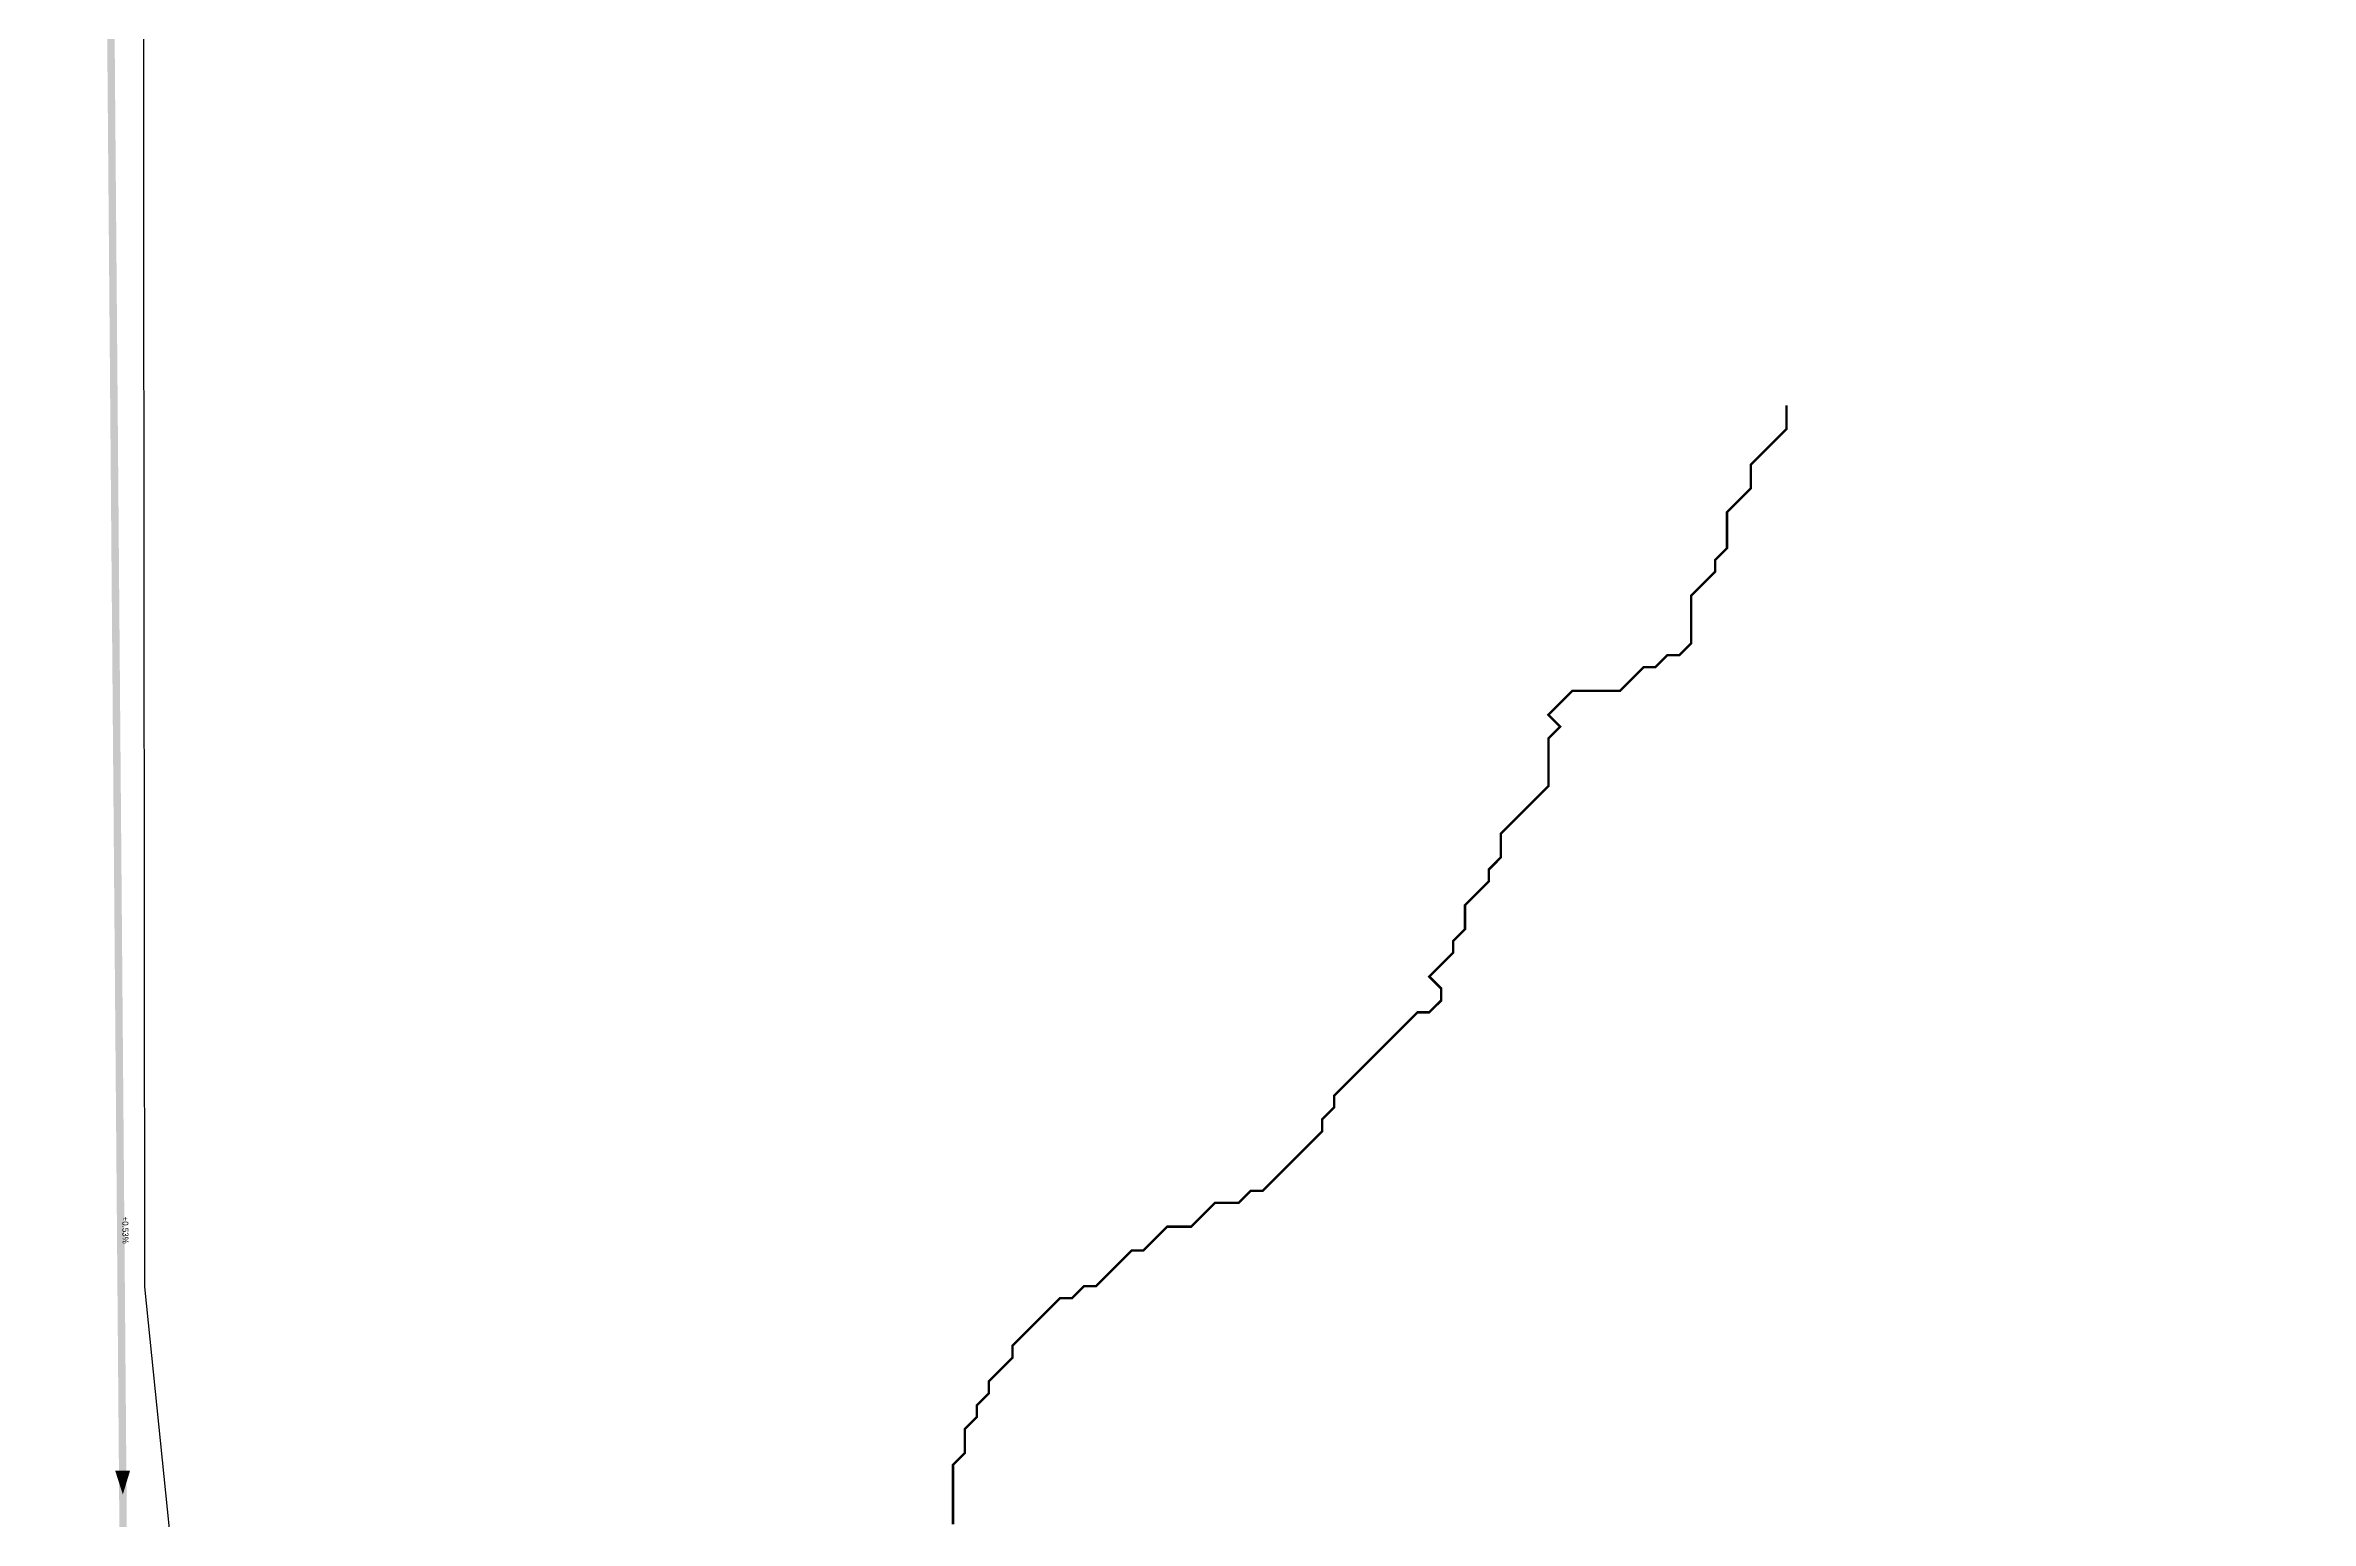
# Model space of a CAD drawing. Header units: metres. Extents: x 442821 to 452274, y 2561971 to 2571293.
# Drawn here: x 443862 to 444623, y 2563456 to 2563952 of the extents above; entities that cross this region are included whole.
import ezdxf
from ezdxf.enums import TextEntityAlignment as Align

# ---------------------------------------------------------------- set-up
doc = ezdxf.new("R2010")
doc.units = ezdxf.units.M
doc.header["$LTSCALE"] = 8
for name, color, linetype in [('A_ARROWS', 7, 'Continuous'), ('A_BUILT_2006', 252, 'Continuous'), ('A_GRADIENT', 8, 'Continuous'), ('A_STREAMS', 5, 'Continuous'), ('A_SUBMAIN', 7, 'Continuous')]:
    doc.layers.add(name, color=color, linetype=linetype)

msp = doc.modelspace()

# ---------------------------------------------------------------- linework, layer by layer
at = {"layer": 'A_ARROWS', "color": 2}
msp.add_solid([(443888.19, 2563465.09), (443885.62, 2563473.07), (443890.62, 2563473.11)], dxfattribs=at)
at = {"layer": 'A_BUILT_2006', "color": 252}
msp.add_lwpolyline([(444422.44, 2563343.67), (444425.81, 2563359.7), (444354.25, 2563402.28), (444079.07, 2562950.56), (443944.47, 2563054.62), (443895.55, 2563534.89), (443894.21, 2564981.63), (443353.42, 2565026.28), (443356.77, 2565236.27), (445139.69, 2565926.07), (445353.06, 2566067)], dxfattribs=at)
at = {"layer": 'A_STREAMS', "color": 5, "const_width": 0.8}
msp.add_lwpolyline([(444447.12, 2563831.22), (444447.12, 2563827.22), (444447.12, 2563823.22), (444443.12, 2563819.21), (444439.12, 2563815.21), (444435.12, 2563811.21), (444435.12, 2563807.21), (444435.12, 2563803.21), (444431.12, 2563799.21), (444427.12, 2563795.21), (444427.12, 2563791.2), (444427.12, 2563787.2), (444427.12, 2563783.2), (444423.12, 2563779.2), (444423.12, 2563775.2), (444419.12, 2563771.2), (444415.12, 2563767.2), (444415.12, 2563763.19), (444415.12, 2563759.19), (444415.12, 2563755.19), (444415.12, 2563751.19), (444411.12, 2563747.19), (444407.12, 2563747.19), (444403.12, 2563743.19), (444399.12, 2563743.19), (444395.12, 2563739.19), (444391.12, 2563735.18), (444387.12, 2563735.18), (444383.11, 2563735.18), (444379.11, 2563735.18), (444375.11, 2563735.18), (444371.11, 2563731.18), (444367.11, 2563727.18), (444371.11, 2563723.18), (444367.11, 2563719.18), (444367.11, 2563715.18), (444367.11, 2563711.18), (444367.11, 2563707.18), (444367.11, 2563703.17), (444363.11, 2563699.17), (444359.11, 2563695.17), (444355.11, 2563691.17), (444351.11, 2563687.17), (444351.11, 2563683.17), (444351.11, 2563679.17), (444347.11, 2563675.16), (444347.11, 2563671.16), (444343.11, 2563667.16), (444339.11, 2563663.16), (444339.11, 2563659.16), (444339.11, 2563655.16), (444335.11, 2563651.16), (444335.11, 2563647.15), (444331.11, 2563643.15), (444327.11, 2563639.15), (444331.11, 2563635.15), (444331.11, 2563631.15), (444327.11, 2563627.15), (444323.11, 2563627.15), (444319.11, 2563623.15), (444315.11, 2563619.14), (444311.1, 2563615.14), (444307.1, 2563611.14), (444303.1, 2563607.14), (444299.1, 2563603.14), (444295.1, 2563599.14), (444295.1, 2563595.14), (444291.1, 2563591.13), (444291.1, 2563587.13), (444287.1, 2563583.13), (444283.1, 2563579.13), (444279.1, 2563575.13), (444275.1, 2563571.13), (444271.1, 2563567.13), (444267.1, 2563567.13), (444263.1, 2563563.12), (444259.1, 2563563.12), (444255.1, 2563563.12), (444251.1, 2563559.12), (444247.1, 2563555.12), (444243.1, 2563555.12), (444239.09, 2563555.12), (444235.09, 2563551.12), (444231.09, 2563547.12), (444227.09, 2563547.12), (444223.09, 2563543.12), (444219.09, 2563539.12), (444215.09, 2563535.12), (444211.09, 2563535.12), (444207.09, 2563531.11), (444203.09, 2563531.11), (444199.09, 2563527.11), (444195.09, 2563523.11), (444191.09, 2563519.11), (444187.09, 2563515.11), (444187.09, 2563511.11), (444183.09, 2563507.11), (444179.09, 2563503.1), (444179.09, 2563499.1), (444175.09, 2563495.1), (444175.09, 2563491.1), (444171.09, 2563487.1), (444171.09, 2563483.1), (444171.09, 2563479.1), (444167.09, 2563475.09), (444167.09, 2563471.09), (444167.09, 2563467.09), (444167.09, 2563463.09), (444167.09, 2563459.09), (444167.09, 2563455.09)], dxfattribs=at)
at = {"layer": 'A_SUBMAIN', "color": 2, "const_width": 2.5}
msp.add_lwpolyline([(443884.04, 2563973.16), (443890.89, 2563134.7)], dxfattribs=at)

# ---------------------------------------------------------------- texts
at = {"layer": 'A_GRADIENT', "color": 2}
msp.add_text('+0.53%', height=2, rotation=-89.53161, dxfattribs=at).set_placement((443887.46, 2563553.93), align=Align.BOTTOM_CENTER)

doc.saveas('drawing.dxf')
